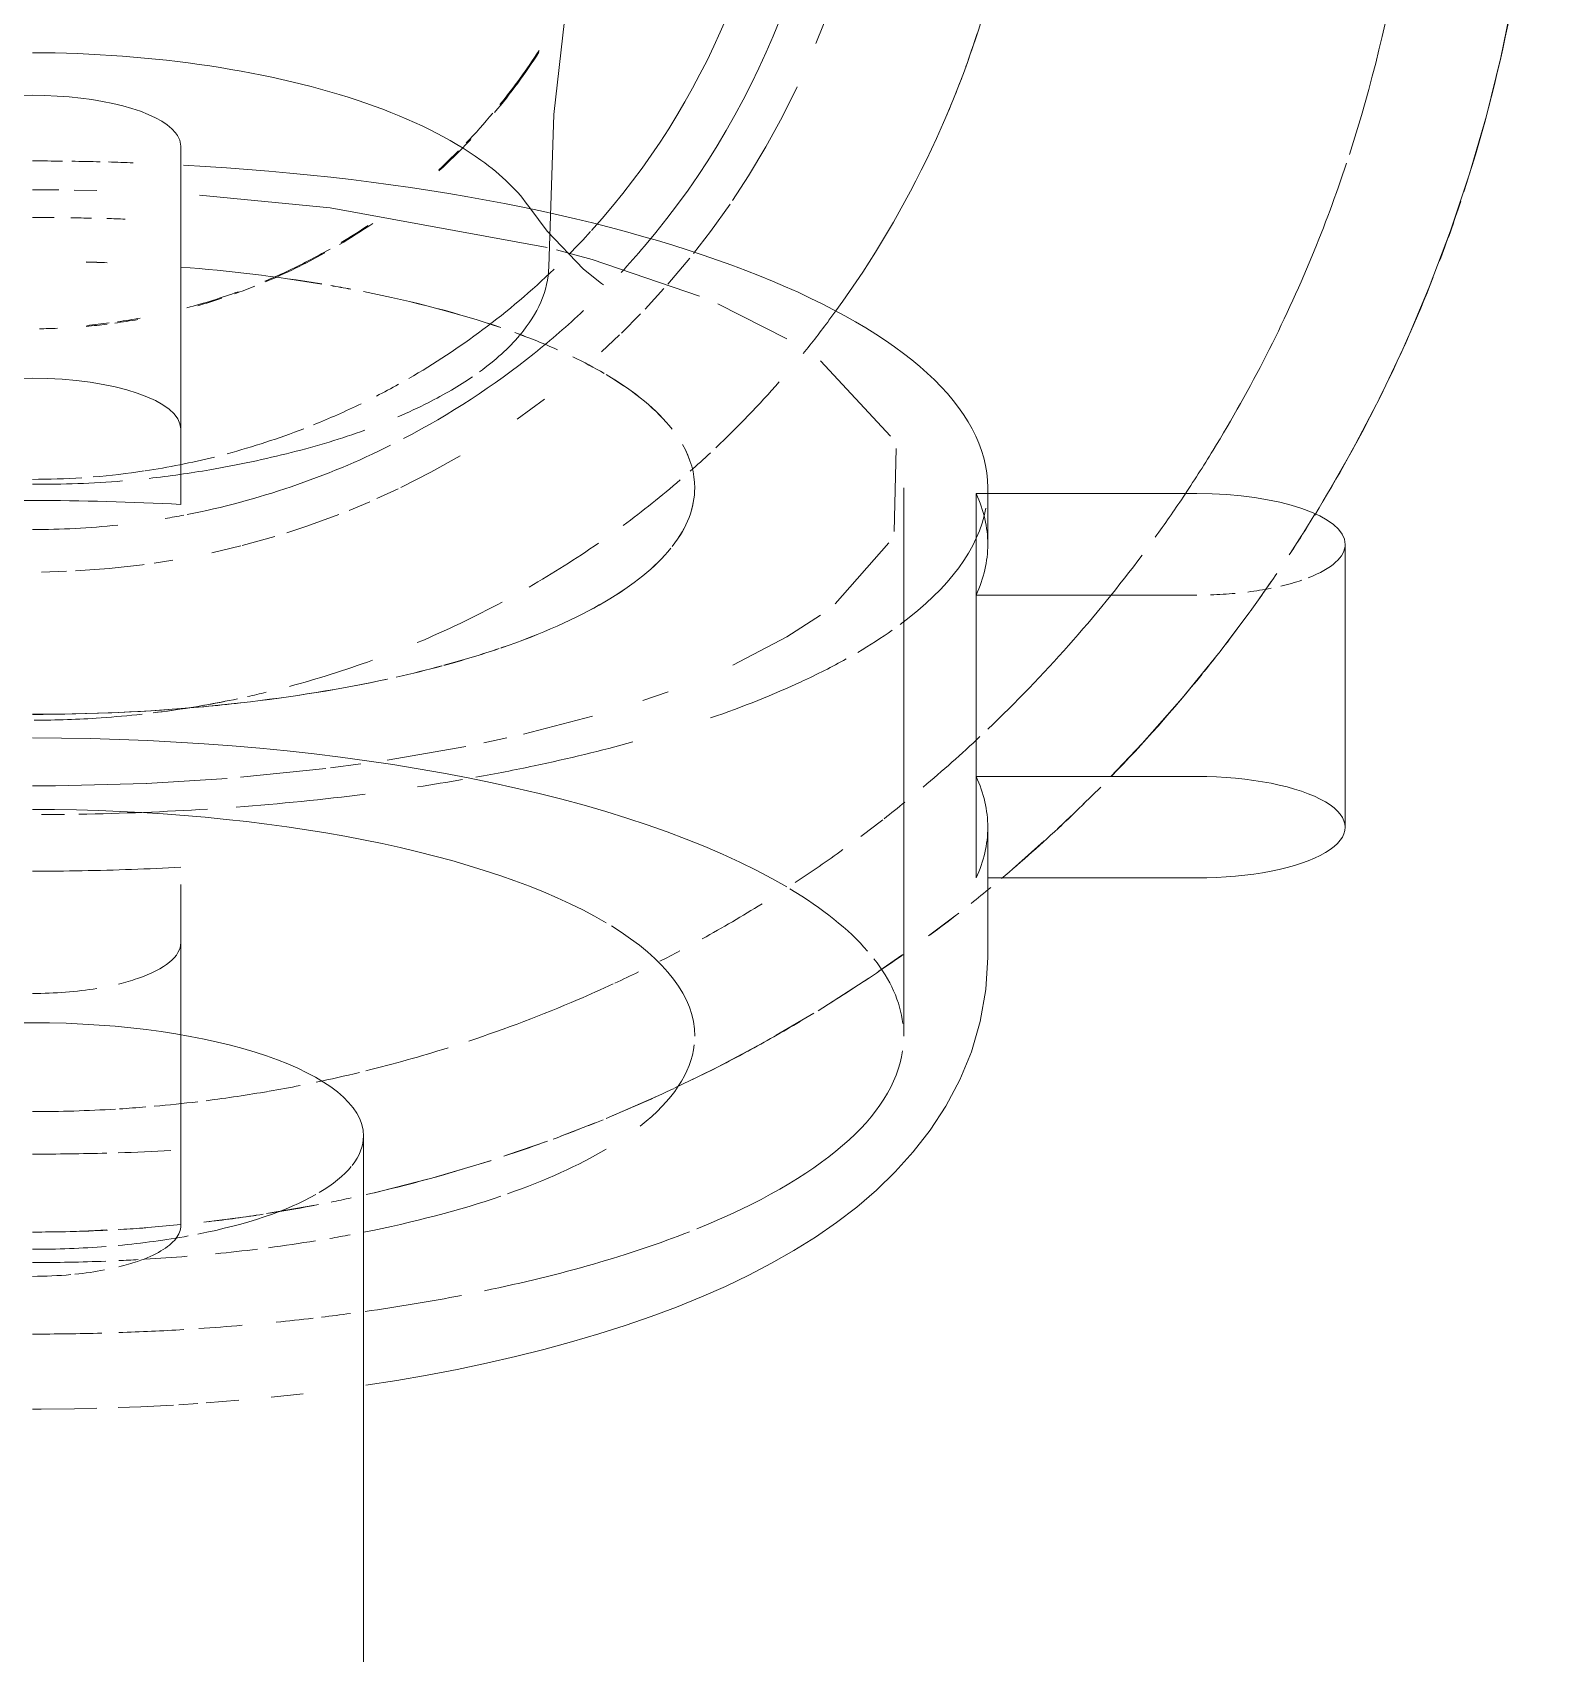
# Model space of a CAD drawing. Header units: metres. Extents: x -24.8 to 3.4, y -2.1 to 25.8.
# Drawn here: x -7.87258 to -7.84758, y 0.268 to 0.29492 of the extents above; entities that cross this region are included whole.
import ezdxf

# ---------------------------------------------------------------- set-up
doc = ezdxf.new("R2010")
doc.units = ezdxf.units.M
doc.layers.add('P-PIPE', color=7, linetype='Continuous', lineweight=5)
doc.layers.add('P-SANR-FIXT', color=7, linetype='Continuous', lineweight=5)

# ---------------------------------------------------------------- blocks, each defined once
blk = doc.blocks.new('Joelho 45_90 - Agua Fria_Soldavel - MEP - Tigre - Standard-V52-AA')
at = {"layer": 'P-PIPE', "color": 254, "true_color": 0xdfdfdf}
blk.add_line((33.44291357993046, 0.2911717459427833), (33.44255181139633, 0.2907422392055206), dxfattribs=at)
at = {"layer": 'P-PIPE', "color": 7, "true_color": 0xf3f3f3}
for p, q in [((33.44248324425769, 0.2906671456510027), (33.44217315655, 0.2903275429106498)), ((33.44209617592989, 0.2902497266636411), (33.44177822115843, 0.2899283204837717)), ((33.44174717753641, 0.2898993541456885), (33.44144756814988, 0.2896197931209504))]:
    blk.add_line(p, q, dxfattribs=at)
at = {"layer": 'P-PIPE', "color": 7, "true_color": 0xfafafa}
for p, q in [((33.44050217395847, 0.2888297532546922), (33.44004867956366, 0.288498550381054)), ((33.43806891135162, 0.2873421248521644), (33.43771785029961, 0.2871807823895586)), ((33.43760318595206, 0.2871280843528456), (33.43725586707073, 0.2869849938017429)), ((33.43602194050243, 0.28654945732154), (33.43548084230039, 0.2863992399943412)), ((33.43545559494349, 0.2863933072819701), (33.4349752119244, 0.2862804251973227)), ((33.43256191639626, 0.2859735682612938), (33.43214803644269, 0.2859608182479726)), ((33.43432623830001, 0.2861556916078781), (33.43401847304698, 0.2861089267291881))]:
    blk.add_line(p, q, dxfattribs=at)
at = {"layer": 'P-PIPE', "color": 253, "true_color": 0xa6a6a6, "flags": 128}
for points in [[(33.44571440640226, 0.2970220258611714), (33.44563404412612, 0.2966626551249633), (33.44548967731308, 0.2961199666941629), (33.44532372422907, 0.2955834854889506), (33.44513645036363, 0.2950540697648206), (33.44501126161597, 0.2947406377158679)], [(33.44469917231081, 0.294019809910475), (33.44444986767502, 0.2935166203754003), (33.44418064024187, 0.2930238028646745), (33.44389192071782, 0.292542145781191), (33.4436241203072, 0.2921333953123119)], [(33.44358417099253, 0.2920724196735363), (33.44325788339989, 0.2916153760032738), (33.44297645730596, 0.2912527625353373)]]:
    blk.add_lwpolyline(points, dxfattribs=at)
at = {"layer": 'P-PIPE', "color": 7, "true_color": 0xfafafa, "flags": 128}
for points in [[(33.43910379137075, 0.2878918446495049), (33.43861390919219, 0.2876173123913366), (33.43811344050492, 0.2873625897918425)], [(33.43708396183205, 0.2869141712330217), (33.43655659879272, 0.2867211926477292), (33.4362210265928, 0.286613404921887)], [(33.43385074264936, 0.2860834401233389), (33.43382760782988, 0.286079924791391), (33.43326948856668, 0.2860178329426926), (33.43270933272766, 0.2859781095785843)]]:
    blk.add_lwpolyline(points, dxfattribs=at)
at = {"layer": 'P-PIPE', "color": 253, "true_color": 0xa6a6a6}
for centre, radius, start, end in [((33.43199645895919, 0.3000000000000003), 0.01249999999999812, 317.9833273175557, 34.01130374748477), ((33.43199645895918, 0.3000000000000003), 0.01649999999998492, 323.3084492250118, 345.0000000000047), ((33.43199645895918, 0.3000000000000009), 0.01650000000000134, 339.9999999999986, 342.0206803272642), ((33.43199645895918, 0.3000000000000009), 0.01649999999999422, 336.6446628692743, 339.3566182997686)]:
    blk.add_arc(centre, radius, start, end, dxfattribs=at)
at = {"layer": 'P-PIPE', "color": 254, "true_color": 0xdfdfdf}
for centre, radius, start, end in [((33.43199645895919, 0.3000000000000003), 0.01250000000000213, 315.5471621422578, 317.8639168338021), ((33.43199645895918, 0.3000000000000009), 0.01650000000000149, 320.8724582963186, 323.3396793054142)]:
    blk.add_arc(centre, radius, start, end, dxfattribs=at)
at = {"layer": 'P-PIPE', "color": 7, "true_color": 0xf3f3f3}
for centre, radius, start, end in [((33.43199645895919, 0.3000000000000003), 0.01250000000000015, 306.7644566966172, 313.8847573628382), ((33.43199645895918, 0.3000000000000003), 0.01649999999999109, 313.4645109525626, 318.7406434178667), ((33.43199645895918, 0.3000000000000003), 0.01649999999999615, 311.4721768040975, 313.0378942784958)]:
    blk.add_arc(centre, radius, start, end, dxfattribs=at)
at = {"layer": 'P-PIPE', "color": 7, "true_color": 0xfafafa}
for centre, radius, start, end in [((33.43199645895919, 0.3000000000000003), 0.0125000000000029, 299.9999999999997, 306.7644566966111), ((33.43199645895919, 0.3000000000000003), 0.01249999999999784, 297.2063154730459, 299.1166088168757), ((33.43199645895919, 0.3000000000000003), 0.01250000000000532, 291.9370857942172, 295.9103321964359), ((33.43199645895919, 0.3000000000000003), 0.01249999999999818, 284.9999999999965, 291.1376458179662), ((33.43199645895919, 0.3000000000000003), 0.01250000000000562, 278.6204455221999, 283.9941713603681), ((33.43199645895919, 0.3000000000000003), 0.01249999999999847, 274.6377307134105, 278.5515507819108), ((33.43199645895919, 0.3000000000000003), 0.01250000000000215, 270.0046520866072, 273.774005832325), ((33.43199645895918, 0.3000000000000003), 0.01649999999998935, 306.4832923300174, 310.7005045667377), ((33.43199645895918, 0.3000000000000003), 0.01649999999999988, 299.99999999999, 304.7348458173313), ((33.43199645895918, 0.3000000000000003), 0.01649999999999482, 292.7926946493519, 298.230106711819), ((33.43199645895918, 0.3000000000000003), 0.01649999999999125, 285.0000000000031, 290.0201045043727), ((33.43199645895918, 0.3000000000000003), 0.0164999999999959, 276.9787827586331, 281.1470113795735), ((33.43199645895918, 0.3000000000000009), 0.0164999999999932, 280.0000000000197, 281.9084684522799), ((33.43199645895918, 0.3000000000000003), 0.01649999999999315, 282.507970939951, 283.6139359617048), ((33.43199645895918, 0.3000000000000003), 0.01649999999999126, 273.9717368150103, 276.3340554968627), ((33.43199645895918, 0.3000000000000009), 0.01650000000000153, 277.0989742272716, 279.9321338330764)]:
    blk.add_arc(centre, radius, start, end, dxfattribs=at)
at = {"layer": 'P-PIPE', "color": 7, "true_color": 0xfdfdfd}
blk.add_arc((33.43199645895918, 0.3000000000000003), 0.01649999999999472, 270.1081782005978, 273.9214877346078, dxfattribs=at)
blk = doc.blocks.new('Celite_One_Torneira de Parede para Tanque e Jardim_B5007CKCR3 - Torneira de parede - B5007CKCR3-765235-AA')
at = {"layer": 'P-SANR-FIXT'}
for p, q in [((33.43445964950087, 0.2883369886660166), (33.43445964950089, 0.2930354517699468)), ((33.43445964950087, 0.2870836446383531), (33.43445964950087, 0.2883369886660174)), ((33.4464676752376, 0.2782555791451754), (33.4464676752376, 0.2873590674740188)), ((33.44767166688312, 0.2825648796826148), (33.44767166688312, 0.2872633427865443)), ((33.44767166688312, 0.2872633427865443), (33.45133825134787, 0.2872633427865443)), ((33.44786416827665, 0.2864205256328367), (33.44786416827666, 0.2873602182536215)), ((33.45380144188955, 0.2817224189005134), (33.45380144188955, 0.2864208820044437)), ((33.45133825134787, 0.2825648796826148), (33.44767166688312, 0.2825648796826148)), ((33.44786416827666, 0.279567719175988), (33.44786416827666, 0.2817220625289065)), ((33.44786416825529, 0.2808799581184147), (33.45133825134787, 0.2808799581184146)), ((33.43749545558537, 0.2507594920349466), (33.43749545558537, 0.2765949636187716))]:
    blk.add_line(p, q, dxfattribs=at)
at = {"layer": 'P-SANR-FIXT', "color": 253, "true_color": 0xa6a6a6}
for p, q in [((33.43445964950087, 0.2930354517699469), (33.43445964950087, 0.2917821077422825)), ((33.43445964950087, 0.2917821077422825), (33.43445964950087, 0.2870836446383531)), ((33.44337914150618, 0.2904156619671453), (33.44452787281343, 0.2898339677790068)), ((33.44508630083136, 0.2894692810436539), (33.4462474860843, 0.2882193780009641)), ((33.44634154171184, 0.2880118210629776), (33.44631129185028, 0.2866329202100186)), ((33.45311150713816, 0.2866242503613073), (33.45329738934253, 0.2869196905104252)), ((33.45288617838749, 0.2862661140893318), (33.45307999008325, 0.2865741573282744)), ((33.4523202598867, 0.2854417337619071), (33.45256984661872, 0.2858053097743087)), ((33.45133825134787, 0.2855784212223441), (33.44767199432466, 0.2855784212223441)), ((33.45172182763994, 0.2846406435548642), (33.45221584060105, 0.2853019530806065)), ((33.44767199432466, 0.2825648796826145), (33.44767199432466, 0.2808799581184147)), ((33.4494489540221, 0.2821067298361057), (33.44974127286826, 0.2823897308557524)), ((33.44902285597188, 0.2816942138992524), (33.44925079535891, 0.2819148875909999)), ((33.4482772004724, 0.2810279822954865), (33.44880034201204, 0.2814954011332652)), ((33.44688060264078, 0.279917837442411), (33.44732321056618, 0.2802537541194611)), ((33.43542470598744, 0.2722067749262099), (33.43488477125064, 0.2721633795153488)), ((33.43649108452652, 0.2723159437931194), (33.43596035810139, 0.2722576368182296)), ((33.43474545558536, 0.2721541760838013), (33.43443044426174, 0.2721333658960349))]:
    blk.add_line(p, q, dxfattribs=at)
at = {"layer": 'P-SANR-FIXT', "color": 254, "true_color": 0xdfdfdf}
for p, q in [((33.4319965594755, 0.2923088593678697), (33.43243527590676, 0.2923067491635843)), ((33.43269059658724, 0.2923033994770401), (33.43306532645105, 0.2922956407556198)), ((33.44621843728171, 0.2864441963249272), (33.44533130498615, 0.2854355963003502)), ((33.44767199432466, 0.2855784212223441), (33.44767199432466, 0.2825648796826145)), ((33.44508454480594, 0.2852467287252187), (33.44452959695926, 0.2848844042717759)), ((33.4445286990677, 0.2848838725480561), (33.44362896091779, 0.2844141985002908)), ((33.44605391845641, 0.2793305262554195), (33.44643799788599, 0.2795985116085037)), ((33.44504666333807, 0.278676487961186), (33.44588893761547, 0.2792154134805403)), ((33.44435090255394, 0.2782695737927728), (33.44497382587812, 0.2786338891325034)), ((33.44330086301272, 0.2777017837261731), (33.44418351151756, 0.278171675512321)), ((33.4426665956867, 0.2773960203834753), (33.44330086301272, 0.2777017837261731))]:
    blk.add_line(p, q, dxfattribs=at)
at = {"layer": 'P-SANR-FIXT', "color": 7, "true_color": 0xfafafa}
for p, q in [((33.44255700553659, 0.2839737823922454), (33.44213505936413, 0.2838260568054664)), ((33.44129890141118, 0.2835668838307396), (33.4401550589312, 0.2832711557028519)), ((33.43919532318196, 0.2830657152608028), (33.43788772391745, 0.2828383358926502)), ((33.43987530859181, 0.2832075839293292), (33.43949302380867, 0.2831256939129165)), ((33.43687241340733, 0.282698735821394), (33.43545522120815, 0.2825525560342635)), ((33.43744918985147, 0.2827742876645462), (33.4369452123464, 0.2827077422650464)), ((33.4338879256831, 0.2824516117365691), (33.43237857268971, 0.2824108820480365)), ((33.43523133642517, 0.2825343468845729), (33.43389298835827, 0.282451840026811)), ((33.43237822753154, 0.2824108788950334), (33.43199749388459, 0.2824090989040837)), ((33.43588454288189, 0.2753071084754408), (33.43668675812468, 0.2754441566352952)), ((33.4322144917874, 0.2750059479222953), (33.43272644701673, 0.2750106599239702)), ((33.43385074264936, 0.275071071799103), (33.43446173370399, 0.2751257194716462))]:
    blk.add_line(p, q, dxfattribs=at)
at = {"layer": 'P-SANR-FIXT', "color": 7, "true_color": 0xf3f3f3}
for p, q in [((33.43446173370397, 0.2763605925214963), (33.43446173370397, 0.2807726092869995)), ((33.43446173370397, 0.2807726092869993), (33.43446173370397, 0.2798055993994932)), ((33.44152374177467, 0.2768874881536321), (33.44240012987288, 0.2772675643293656)), ((33.44077271233839, 0.2765949636187717), (33.44134401244159, 0.276816026662536)), ((33.43987123654699, 0.2762769051559349), (33.44055020023798, 0.2765088631578762)), ((33.43446173370398, 0.2758283017512012), (33.43446173370397, 0.2763605925214963)), ((33.43864555584943, 0.2759004250961986), (33.4396039632357, 0.2761855951432177)), ((33.43446173370398, 0.2751071362955637), (33.43446173370397, 0.2758281351525263)), ((33.43767651132653, 0.2756538092280539), (33.43856072159353, 0.2758788353000898)), ((33.43484447182917, 0.2751649457265295), (33.43571272646599, 0.2752777558498916))]:
    blk.add_line(p, q, dxfattribs=at)
at = {"layer": 'P-SANR-FIXT', "color": 7, "true_color": 0xfdfdfd}
blk.add_line((33.43272644701673, 0.2750106599239702), (33.43323246192021, 0.2750355778279256), dxfattribs=at)
at = {"layer": 'P-SANR-FIXT', "flags": 128}
for points in [[(33.45341867779342, 0.2871124657044709), (33.45391690621906, 0.2879794346252921), (33.45438006660519, 0.2888656338864603), (33.454807417994, 0.2897696457582095), (33.45519827671443, 0.2906900240143824), (33.45555201747592, 0.2916252962461103), (33.45586807436869, 0.2925739662173372), (33.45614594176915, 0.293534516258482), (33.45638517514873, 0.2945054096943811), (33.45658539178505, 0.2954850933026538), (33.45674627137421, 0.2964719997985123), (33.45686755654319, 0.2974645503420952), (33.45694905326158, 0.2984611570642595), (33.45699063115203, 0.2994602256068563), (33.4569964589592, 0.300000000000008)], [(33.44094531564856, 0.2959790354489593), (33.44092240962673, 0.2959082685925194), (33.44065818369633, 0.2935601402183943), (33.44058369998803, 0.2913735076655586), (33.4405744293953, 0.2910278161417985)], [(33.44148444433853, 0.290730104617121), (33.44144752105384, 0.2907538077578417), (33.44114790222211, 0.2909879705115698), (33.44054485583801, 0.2916215997422986), (33.44025819649015, 0.2920073874880404)], [(33.44786416827666, 0.279567719175988), (33.44783256714855, 0.279026276745845), (33.44774004726099, 0.278498476907299), (33.44759281411089, 0.2779956657200152), (33.44739939535889, 0.2775254517912291), (33.44716882764068, 0.2770914509779455), (33.44690926757627, 0.2766939552796021), (33.44662727103658, 0.2763310040581312), (33.44632764654792, 0.2759994208962755), (33.446013654037, 0.2756955991444264), (33.44568734103939, 0.2754159999190338), (33.44534988570631, 0.2751574166077123), (33.44500188639474, 0.2749170817315675), (33.44464358198509, 0.2746926810462429), (33.44427500854992, 0.2744823201424672), (33.44389610536228, 0.2742844713578209), (33.44350678366298, 0.2740979164177341), (33.44310696939601, 0.2739216924433545), (33.44269662837867, 0.2737550444887964), (33.44227577994197, 0.2735973853923095), (33.44184450318721, 0.2734482625776984), (33.44140293863602, 0.2733073309709698), (33.44095128709643, 0.2731743310751334), (33.44048980692262, 0.2730490712898189), (33.44001881041493, 0.2729314136729144), (33.439538659825, 0.2728212624699685), (33.43904976324735, 0.2727185548594215), (33.43855257056125, 0.2726232534692896), (33.43804756951196, 0.2725353403110074), (33.43753528197401, 0.2724548118496076)]]:
    blk.add_lwpolyline(points, dxfattribs=at)
at = {"layer": 'P-SANR-FIXT', "color": 253, "true_color": 0xa6a6a6, "flags": 128}
for points in [[(33.4347719044824, 0.2922168233658624), (33.43694366450715, 0.292008586623619), (33.4405438358157, 0.2913516657119714)], [(33.44070166026039, 0.2913117920721265), (33.44129535855125, 0.2911512042748844), (33.44307878203884, 0.2905424414668294)], [(33.44990827507634, 0.2825648796826132), (33.45043130184774, 0.2831134204862307), (33.45109183901115, 0.2838641250416499), (33.45169621437454, 0.2846090728663622)], [(33.43306887056363, 0.2720738918298233), (33.43269555451951, 0.2720648370548059), (33.43214430405366, 0.2720590287557681), (33.43199650651732, 0.2720587539502008)], [(33.4343412124363, 0.2721274710887607), (33.4337947009389, 0.2720990681127), (33.43341896033343, 0.2720847706243307)]]:
    blk.add_lwpolyline(points, dxfattribs=at)
at = {"layer": 'P-SANR-FIXT', "color": 7, "true_color": 0xfdfdfd, "flags": 128}
blk.add_lwpolyline([(33.43341896033343, 0.2750447616474457), (33.43372517017556, 0.2750598404670292), (33.43385074264936, 0.275071071799103)], dxfattribs=at)
at = {"layer": 'P-SANR-FIXT'}
for centre, radius, start, end in [((33.43199645895919, 0.3000000000000087), 0.01333402012397045, 319.6742701306112, 0), ((33.43199645895919, 0.3000000000000088), 0.02500000000000408, 341.9999999999981, 343.0136999627539)]:
    blk.add_arc(centre, radius, start, end, dxfattribs=at)
at = {"layer": 'P-SANR-FIXT', "color": 254, "true_color": 0xdfdfdf}
for centre, radius, start, end in [((33.43199645895919, 0.3000000000000088), 0.02299999999999613, 342.0000000000024, 0), ((33.43199645895911, 0.3000000000000005), 0.009999999999995094, 320.1412816177433, 327.2711930967865), ((33.43199645895911, 0.3000000000000005), 0.009999999999996876, 312.4750548285303, 316.7207588032069), ((33.43199645895919, 0.3000000000000088), 0.02299999999999841, 328.5000000000052, 337.4999999999994), ((33.43199645895919, 0.3000000000000087), 0.01333402012396305, 308.6901491915619, 313.3364227369577), ((33.43199645895919, 0.3000000000000088), 0.02300000000000152, 324.176380581752, 326.1965049286504), ((33.43199645895919, 0.3000000000000088), 0.02500000000000386, 326.6198174771429, 327.8645734870993), ((33.43199645895919, 0.3000000000000088), 0.02299999999999515, 313.6273841640974, 323.2606436004233), ((33.43199645895919, 0.3000000000000088), 0.02499999999999939, 315.803841845312, 320.9989954715266), ((33.43199645895919, 0.3000000000000088), 0.02299999999999898, 310.0356578001351, 313.1793603939833), ((33.43199645895919, 0.3000000000000088), 0.02499999999999607, 313.3528891265226, 314.3305752112291), ((33.43199645895919, 0.3000000000000088), 0.02500000000000537, 310.0737054511349, 313.1464830470003), ((33.43199645895919, 0.3000000000000088), 0.02499999999999301, 308.5826214961351, 309.5467497503275), ((33.43199645895919, 0.3000000000000088), 0.02499999999999412, 303.1578895294314, 305.3436566560725)]:
    blk.add_arc(centre, radius, start, end, dxfattribs=at)
at = {"layer": 'P-SANR-FIXT', "color": 253, "true_color": 0xa6a6a6}
for centre, radius, start, end in [((33.43199645895919, 0.3000000000000088), 0.02499999999999803, 343.0136999627577, 357.8076363219602), ((33.43199645895919, 0.3000000000000088), 0.02299999999999914, 337.4999999999987, 341.6305705744174), ((33.43199645895919, 0.3000000000000088), 0.02500000000000297, 339.1835119932864, 341.6126116422427), ((33.43199645895919, 0.3000000000000087), 0.01333402012396575, 317.1541991088781, 319.6742701306212), ((33.43199645895919, 0.3000000000000088), 0.02500000000000373, 328.4197305698827, 338.5464014048908), ((33.43199645895919, 0.3000000000000088), 0.02300000000000292, 326.1965049286488, 328.5000000000002), ((33.43199645895919, 0.3000000000000088), 0.02500000000000344, 323.9999999999989, 325.7638275087944), ((33.43199645895919, 0.3000000000000088), 0.0250000000000011, 321.1242129501334, 323.1990275535335), ((33.43199645895919, 0.3000000000000088), 0.02500000000000356, 306.616769131717, 307.9817967362771)]:
    blk.add_arc(centre, radius, start, end, dxfattribs=at)
at = {"layer": 'P-SANR-FIXT', "color": 7, "true_color": 0xf3f3f3}
for centre, radius, start, end in [((33.43199645895911, 0.3000000000000005), 0.009999999999999235, 320.1412816177582, 327.2711930967872), ((33.43199645895911, 0.3000000000000005), 0.0100000000000067, 312.4750548285331, 316.7207588032071), ((33.43199645895911, 0.3000000000000005), 0.009999999999996723, 300.6652787589466, 304.4263288893417), ((33.43199645895911, 0.3000000000000005), 0.009999999999995688, 292.7595516664133, 299.0624685655844), ((33.43199645895911, 0.3000000000000005), 0.009999999999998002, 289.6312223448862, 291.6804626757673), ((33.43199645895919, 0.3000000000000087), 0.01333402012396784, 297.5438983130266, 308.6901491915518), ((33.43199645895919, 0.3000000000000087), 0.01333402012396554, 281.1128541833732, 296.4884161601711), ((33.43199645895919, 0.3000000000000087), 0.01333402012396417, 270.004424299559, 276.0974943710965), ((33.43199645895919, 0.3000000000000087), 0.01333402012396604, 279.5279974713029, 280.8612487326948), ((33.43199645895919, 0.3000000000000088), 0.02299999999999764, 307.9560317094754, 309.0554954247368), ((33.43199645895919, 0.3000000000000088), 0.02299999999999918, 306.7393563995815, 307.8897091300194), ((33.43199645895919, 0.3000000000000088), 0.022999999999995, 303.4220760374418, 305.823619418249), ((33.43199645895919, 0.3000000000000088), 0.02300000000000424, 298.9308535530013, 301.7945799565485), ((33.43199645895919, 0.3000000000000088), 0.02499999999999606, 302.0295434260301, 303.1578895294293), ((33.43199645895919, 0.3000000000000088), 0.02499999999999936, 298.3613926351718, 300.6650016741695), ((33.43199645895919, 0.3000000000000088), 0.02500000000000221, 296.0111923140896, 298.3001915104588), ((33.43199645895919, 0.3000000000000088), 0.02499999999999826, 288.2531282200051, 289.8825119600946), ((33.43199645895919, 0.3000000000000088), 0.02499999999999607, 282.8171670207917, 287.7439970297085)]:
    blk.add_arc(centre, radius, start, end, dxfattribs=at)
at = {"layer": 'P-SANR-FIXT', "color": 7, "true_color": 0xfafafa}
for centre, radius, start, end in [((33.43199645895911, 0.3000000000000005), 0.00999999999999805, 300.6652787589794, 304.4263288893731), ((33.43199645895911, 0.3000000000000005), 0.01000000000000186, 292.7595516664389, 299.0624685656059), ((33.43199645895911, 0.3000000000000005), 0.00999999999999221, 285.9326880777766, 288.3454088992228), ((33.43199645895911, 0.3000000000000005), 0.01000000000000149, 289.6312223449189, 291.6804626757989), ((33.43199645895911, 0.3000000000000005), 0.009999999999994588, 270.6611150736871, 272.3861363700449), ((33.43199645895911, 0.3000000000000005), 0.009999999999998704, 275.1321757579379, 277.1377780782623), ((33.43199645895911, 0.3000000000000005), 0.01, 277.8579907998811, 280.0943425632886), ((33.43199645895919, 0.3000000000000088), 0.0229999999999978, 294.8769366499434, 295.9505377869692), ((33.43199645895919, 0.3000000000000088), 0.0229999999999988, 293.2044601125099, 294.7935585375561), ((33.43199645895919, 0.3000000000000088), 0.02299999999999812, 288.3694294255647, 293.2042464059593), ((33.43199645895919, 0.3000000000000088), 0.02300000000000173, 283.9317032834529, 287.4681390006903), ((33.43199645895919, 0.3000000000000088), 0.02299999999999545, 281.8211670928503, 283.6582271483134), ((33.43199645895919, 0.3000000000000088), 0.02299999999999676, 277.2128060201793, 279.8116743729166), ((33.43199645895919, 0.3000000000000088), 0.02300000000000277, 279.8468639029899, 281.1435069208633), ((33.43199645895919, 0.3000000000000088), 0.02499999999999873, 292.6538215580179, 295.2370736932916), ((33.43199645895919, 0.3000000000000088), 0.02300000000000319, 270.0025411194366, 273.4351234232066), ((33.43199645895919, 0.3000000000000088), 0.02299999999999508, 273.6025913309296, 274.6961124033438), ((33.43199645895919, 0.3000000000000088), 0.02299999999999494, 275.0487178958585, 276.8578846332057), ((33.43199645895919, 0.3000000000000088), 0.02500000000000007, 291.1983247160143, 292.2779149784795), ((33.43199645895919, 0.3000000000000088), 0.02500000000000466, 290.2455016500686, 291.1388948035712), ((33.43199645895919, 0.3000000000000088), 0.02499999999999948, 279.059114790743, 280.9522891844506), ((33.43199645895919, 0.3000000000000088), 0.02499999999999734, 281.4442218532687, 282.2266662936171), ((33.43199645895919, 0.3000000000000088), 0.02499999999999182, 276.7213082147655, 278.8173993553606), ((33.43199645895919, 0.3000000000000088), 0.02500000000000115, 270.0023378298861, 272.8637152304444)]:
    blk.add_arc(centre, radius, start, end, dxfattribs=at)
at = {"layer": 'P-SANR-FIXT', "color": 7, "true_color": 0xfdfdfd}
for centre, radius, start, end in [((33.43199645895911, 0.3000000000000005), 0.009999999999998144, 285.9326880778071, 288.3454088992517), ((33.43199645895911, 0.3000000000000005), 0.009999999999992607, 270.6611150737687, 272.3861363700861), ((33.43199645895911, 0.3000000000000005), 0.009999999999999688, 275.1321757579781, 277.1377780783021), ((33.43199645895911, 0.3000000000000005), 0.009999999999997447, 277.8579907999235, 280.0943425633313), ((33.43199645895919, 0.3000000000000088), 0.02299999999999983, 296.9497013160324, 297.8786025066634), ((33.43199645895919, 0.3000000000000088), 0.02499999999999913, 273.3628435438272, 274.3204234110684)]:
    blk.add_arc(centre, radius, start, end, dxfattribs=at)
at = {"layer": 'P-SANR-FIXT'}
for centre, major_axis, ratio, start_param, end_param in [((33.43199645895919, 0.2930354517699469), (0.002463190541665195, 0), 0.3420201433262353, 0.2617993877983275, 2.879793265790719), ((33.43199645895919, 0.2930354517699469), (0.002463190541669903, 0), 0.3420201433255447, 0, 0.1573686241615554), ((33.43199545558535, 0.287360218253623), (0.01586871269129375, 0), 0.3420201433256552, 3.068372678719996e-14, 1.4119484374627), ((33.43199645895919, 0.2883369886660174), (0.002463190541675431, 0), 0.3420201433247893, 0, 3.141592653589793), ((33.45133825134787, 0.2864208820044442), (0.002463190541668325, 0), 0.3420201433257984, 6.58916740229442e-14, 1.570796326794897), ((33.43199746233303, 0.2817220625289076), (0.01586871269128948, 0), 0.3420201433257528, 1.570853455209078, 1.72671360419646), ((33.43199545558535, 0.2817220625289076), (0.01586871269128948, 0), 0.3420201433257503, 1.414879049392448, 1.570726995822066), ((33.43199545558535, 0.2817220625289076), (-0.01586871269129552, 4.27322685275312e-16), 0.3420201433256157, 3.141659120542207, 3.297512392493951), ((33.45133825134787, 0.2817224189005147), (0.002463190541668325, 0), 0.3420201433257759, 4.712388980384683, 7.853981633974483), ((33.43199545558536, 0.2765949636187721), (-0.005500000000004945, 6.262028955129311e-17), 0.3420201433253907, 3.141592653589851, 6.283185307179592)]:
    blk.add_ellipse(centre, major_axis=major_axis, ratio=ratio, start_param=start_param, end_param=end_param, dxfattribs=at)
at = {"layer": 'P-SANR-FIXT', "color": 253, "true_color": 0xa6a6a6}
for centre, major_axis, ratio, start_param, end_param in [((33.43199645895919, 0.2930354517699469), (0.002463190541673898, 0), 0.3420201433250052, 0.1573686241617995, 0.2617993877992266), ((33.43199545558535, 0.287360218253623), (0.01586871269128961, 0), 0.3420201433257491, 1.539171791341958, 1.570726995822066), ((33.43199545558535, 0.287360218253623), (0.01586871269128805, 0), 0.3420201433257823, 1.499848107746783, 1.529506633912759), ((33.43199545558535, 0.287360218253623), (0.01586871269128877, 0), 0.3420201433257653, 1.465000543093119, 1.491089537192463), ((33.43199545558535, 0.2864205256328372), (0.01586871269129766, 0), 0.3420201433255699, 1.547794099027933, 1.570726995822066), ((33.43199545558535, 0.2864205256328372), (0.01586871269128928, 0), 0.3420201433257494, 1.508719024648439, 1.530517617247058), ((33.43199545558535, 0.2864205256328372), (0.01586871269128965, 0), 0.342020143325742, 1.473519328103741, 1.492803022607678), ((33.43199545558535, 0.2864205256328372), (0.01586871269129221, 0), 0.3420201433256921, 6.646695235003908e-05, 0.1559197389040612), ((33.43199545558535, 0.287360218253623), (0.01586871269129557, 0), 0.3420201433256201, 5.851673742227025, 6.22060044580441), ((33.43199545558535, 0.2864205256328372), (-0.01586871269129375, 2.626025398364527e-15), 0.3420201433256587, 2.985805848590905, 3.141592653590293), ((33.45133825134787, 0.2864208820044442), (0.002463190541668325, 0), 0.3420201433257534, 5.559583621169734, 6.283185307179652), ((33.45133825134787, 0.2864208820044442), (0.002463190541672516, 0), 0.3420201433251686, 5.061737070098555, 5.235987755980998), ((33.45133825134787, 0.2864208820044442), (0.002463190541669219, 0), 0.3420201433256208, 5.312910053526526, 5.497787143782132), ((33.45133825134787, 0.2864208820044442), (0.002463190541665195, 0), 0.342020143326186, 4.805139819209488, 4.974188368182951), ((33.43199545558536, 0.278255579145177), (0.01447221965223564, 0), 0.3420201433257155, 0.5235756652742751, 1.570722772537522), ((33.43199746233304, 0.278255579145177), (0.01099999999999732, 0), 0.3420201433257842, 0.5235987755984605, 1.570796326795542), ((33.43199746233304, 0.278255579145177), (-0.01099999999999568, 2.689855765985529e-15), 0.3420201433258325, 3.66519142918877, 4.712388980385414), ((33.43199545558535, 0.2817220625289076), (0.015868712691296, 0), 0.3420201433256088, 6.127398502180191, 6.283185307179607), ((33.43199545558536, 0.278255579145177), (0.01447221965223001, 0), 0.3420201433258482, 0.2890338581539422, 0.5170881774932482), ((33.43199746233304, 0.278255579145177), (-0.01099999999999568, 2.750918032339889e-15), 0.3420201433258325, 3.14159265359052, 3.64887204515917), ((33.43199746233304, 0.278255579145177), (0.01099999999999645, 0), 0.3420201433258057, 2.950977240510345e-14, 0.5072793915688357), ((33.43199545558536, 0.278255579145177), (0.01447221965222857, 0), 0.3420201433258823, 0.04206172104374827, 0.2617878326371322), ((33.43199746233304, 0.278255579145177), (0.01099999999999678, 0), 0.3420201433257988, 5.874412725935059, 6.244865159850314), ((33.43199746233304, 0.278255579145177), (0.01100000000000274, 0), 0.3420201433256033, 5.87441272593485, 6.244865159850307), ((33.43199545558536, 0.278255579145177), (0.01447221965222432, 0), 0.3420201433259827, 5.579610992811185, 6.233775698941084), ((33.43199545558536, 0.2765949636187721), (0.00549999999999784, 0), 0.3420201433258325, 6.021385919380508, 6.283185307179616), ((33.43199746233304, 0.278255579145177), (0.01099999999999705, 0), 0.3420201433257896, 5.512363962304834, 5.75958653158145), ((33.43199746233304, 0.278255579145177), (0.01100000000000347, 0), 0.3420201433255885, 5.51236396230454, 5.759586531581195), ((33.43199545558536, 0.2765949636187721), (0.00549999999999879, 0), 0.3420201433257676, 5.759586531581421, 6.011159581704469), ((33.43199545558536, 0.2765949636187721), (0.005500000000004177, 0), 0.3420201433254431, 5.235987755981373, 5.739931839960999), ((33.43199746233304, 0.278255579145177), (0.01099999999999021, 0), 0.3420201433260008, 5.235987755982639, 5.497787143782416), ((33.43199746233304, 0.278255579145177), (0.01100000000000134, 0), 0.3420201433256572, 5.235987755982204, 5.497787143781914), ((33.43199545558536, 0.2765949636187721), (0.005500000000003196, 0), 0.3420201433254886, 4.974188368181947, 5.202484143123908), ((33.43199545558536, 0.278255579145177), (0.01447221965222918, 0), 0.342020143325864, 5.257849369780708, 5.566669800232986), ((33.43199545558536, 0.2765949636187721), (0.005499999999999212, 0), 0.3420201433257465, 4.712388980384683, 4.9371799351149), ((33.43199545558536, 0.278255579145177), (0.01447221965222608, 0), 0.3420201433259393, 5.10417645547542, 5.227587225252996)]:
    blk.add_ellipse(centre, major_axis=major_axis, ratio=ratio, start_param=start_param, end_param=end_param, dxfattribs=at)
at = {"layer": 'P-SANR-FIXT', "color": 254, "true_color": 0xdfdfdf}
for centre, major_axis, ratio, start_param, end_param in [((33.43199746233303, 0.2873589790041715), (0.01100000000000021, 0), 0.3420201433256952, 1.457636112294834, 1.489408381892519), ((33.43199746233303, 0.287360218253623), (0.01100000000000021, 0), 0.3420201433256941, 1.457636112294834, 1.489393794988082), ((33.43199746233303, 0.287360218253623), (0.01100000000000269, 0), 0.3420201433256198, 1.118861691883417, 1.344383631627466), ((33.43199746233303, 0.2873589790041715), (0.01099999999999858, 0), 0.3420201433257455, 1.118877766574379, 1.344383631627382), ((33.43199746233303, 0.2873589790041715), (0.01100000000000364, 0), 0.3420201433255892, 1.069414217071567, 1.103645381558267), ((33.43199746233303, 0.287360218253623), (0.01099999999999997, 0), 0.3420201433257008, 1.069444828583523, 1.103569309151671), ((33.43199746233303, 0.287360218253623), (0.01100000000000134, 0), 0.3420201433256572, 0.7853981633972303, 1.047197551196824), ((33.43199746233303, 0.2873589790041715), (0.01100000000000134, 0), 0.3420201433256607, 0.7853981633972252, 1.04719755119626), ((33.43199746233303, 0.2873589790041715), (0.01100000000000891, 0), 0.3420201433254276, 0.6555279653471471, 0.7549194816457507), ((33.43199746233303, 0.287360218253623), (0.01100000000000327, 0), 0.3420201433255987, 0.6555279653472991, 0.7548622826914576), ((33.43199746233303, 0.2873589790041715), (0.01100000000000615, 0), 0.3420201433255102, 0.529621581349272, 0.6164730870647621), ((33.43199746233303, 0.287360218253623), (0.01099999999999799, 0), 0.3420201433257628, 0.5296408827734794, 0.616432901589571), ((33.43199746233303, 0.287360218253623), (0.01100000000000438, 0), 0.3420201433255676, 0.2617993877991265, 0.5235987755981143), ((33.43199746233303, 0.2873589790041715), (0.01099999999999752, 0), 0.3420201433257749, 0.261799387799128, 0.523598775598162), ((33.43199746233303, 0.2873589790041715), (0.01100000000000279, 0), 0.3420201433256116, 1.475488620255056e-14, 0.1919610019502187), ((33.43199746233303, 0.287360218253623), (0.01100000000000279, 0), 0.3420201433256167, 2.950977240510069e-14, 0.1919048001880569), ((33.43199746233303, 0.287360218253623), (0.01100000000000806, 0), 0.3420201433254493, 6.02138591938041, 6.283185307179586), ((33.43199746233303, 0.2873589790041715), (0.01099999999999936, 0), 0.3420201433257163, 6.021385919380424, 6.283185307179601), ((33.43199746233303, 0.287360218253623), (0.01100000000000636, 0), 0.3420201433254973, 5.497787143782148, 6.013304789747378), ((33.43199746233303, 0.2873589790041715), (0.01100000000000636, 0), 0.3420201433254973, 5.497787143782137, 6.013280141179439), ((33.43199545558535, 0.287360218253623), (0.01586871269129138, 0), 0.342020143325707, 5.755292792878051, 5.832356562095964), ((33.43199746233303, 0.287360218253623), (0.0109999999999976, 0), 0.3420201433257693, 5.382688108922076, 5.494554594458332), ((33.43199746233303, 0.2873589790041715), (0.01100000000000864, 0), 0.3420201433254255, 5.382720482035128, 5.494518174534062), ((33.43199746233303, 0.2873589790041715), (0.0110000000000061, 0), 0.3420201433255046, 5.293843701285655, 5.379155089179774), ((33.43199746233303, 0.287360218253623), (0.01100000000000859, 0), 0.3420201433254229, 5.293872941556054, 5.378865044560829), ((33.43199545558535, 0.287360218253623), (0.01586871269129026, 0), 0.3420201433257334, 5.648354938687103, 5.731904637869487), ((33.43199746233303, 0.287360218253623), (0.01099999999999477, 0), 0.3420201433258531, 5.032421138994318, 5.277813079046916), ((33.43199746233303, 0.2873589790041715), (0.01100000000000356, 0), 0.3420201433255826, 5.032468589578286, 5.278355714543544), ((33.43199545558535, 0.287360218253623), (0.01586871269129145, 0), 0.3420201433257055, 5.501637945566733, 5.647583680656877), ((33.43199746233303, 0.287360218253623), (0.01100000000000279, 0), 0.3420201433256066, 4.712388980384683, 5.031958910874168), ((33.43199746233303, 0.2873589790041715), (0.01099999999999936, 0), 0.3420201433257079, 4.974188368183983, 5.032005636183719), ((33.43199746233303, 0.2873589790041715), (0.01100000000000279, 0), 0.3420201433256015, 4.712388980384683, 4.974188368183905), ((33.43199746233304, 0.278255579145177), (0.01099999999999562, 0), 0.3420201433258328, 5.178008111660997, 5.212772202030546), ((33.43199746233304, 0.278255579145177), (0.01100000000000222, 0), 0.3420201433256259, 5.178008111660755, 5.212772202030291), ((33.43199746233304, 0.278255579145177), (0.01099999999999725, 0), 0.3420201433257759, 4.992244166574707, 5.059168608422166), ((33.43199746233304, 0.278255579145177), (0.01099999999999599, 0), 0.3420201433258209, 4.992244166574743, 5.059168608422207), ((33.43199746233304, 0.278255579145177), (0.01100000000000057, 0), 0.3420201433256785, 5.076823475422377, 5.154073808333892), ((33.43199746233304, 0.278255579145177), (0.01100000000000088, 0), 0.3420201433256715, 5.076823475422375, 5.154073808333884), ((33.43199746233304, 0.278255579145177), (0.01099999999999568, 0), 0.3420201433258275, 4.712388980384038, 4.823476718536678), ((33.43199746233304, 0.278255579145177), (0.01100000000001031, 0), 0.3420201433253724, 4.712388980384038, 4.823476718536531), ((33.43199746233304, 0.278255579145177), (0.01099999999999941, 0), 0.3420201433257108, 4.843104141947411, 4.872759104215714), ((33.43199746233304, 0.278255579145177), (0.01100000000000198, 0), 0.3420201433256306, 4.84310414194738, 4.872759104215676), ((33.43199746233304, 0.278255579145177), (0.01099999999999598, 0), 0.3420201433258175, 4.882809083616682, 4.947888584334927), ((33.43199746233304, 0.278255579145177), (0.01099999999999583, 0), 0.3420201433258186, 4.882809083616685, 4.947888584334928), ((33.43199545558536, 0.278255579145177), (0.0144722196522303, 0), 0.3420201433258392, 4.995859120019588, 5.04036021574749), ((33.43199545558536, 0.278255579145177), (0.01447221965222489, 0), 0.3420201433259708, 5.050501345577024, 5.086200097388625), ((33.43199545558536, 0.278255579145177), (0.01447221965222802, 0), 0.3420201433258928, 4.71245831135688, 4.792368386408258), ((33.43199545558536, 0.278255579145177), (0.01447221965223346, 0), 0.3420201433257644, 4.811882823929124, 4.887225062360262), ((33.43199545558536, 0.278255579145177), (0.01447221965222476, 0), 0.3420201433259698, 4.904597070938708, 4.955760669030592)]:
    blk.add_ellipse(centre, major_axis=major_axis, ratio=ratio, start_param=start_param, end_param=end_param, dxfattribs=at)
at = {"layer": 'P-SANR-FIXT', "color": 7, "true_color": 0xfafafa}
for centre, major_axis, ratio, start_param, end_param in [((33.43199545558535, 0.287360218253623), (0.01586871269129759, 0), 0.3420201433255735, 5.265345099210045, 5.391922283393444), ((33.43199545558535, 0.287360218253623), (0.01586871269129678, 0), 0.3420201433255908, 5.195222948588239, 5.265330420117952), ((33.43199545558535, 0.287360218253623), (0.01586871269129446, 0), 0.34202014332564, 5.127188632906945, 5.179493213797715), ((33.43199545558535, 0.287360218253623), (0.01586871269129125, 0), 0.3420201433257103, 4.927426930988078, 5.068186097825722), ((33.43199545558535, 0.287360218253623), (0.01586871269129555, 0), 0.3420201433256183, 4.761091098172095, 4.896624841488966), ((33.43199854316231, 0.2751071362955637), (0.002463190541669219, 0), 0.3420201433256526, 5.497787143782132, 6.02138591938008)]:
    blk.add_ellipse(centre, major_axis=major_axis, ratio=ratio, start_param=start_param, end_param=end_param, dxfattribs=at)
at = {"layer": 'P-SANR-FIXT', "color": 7, "true_color": 0xf3f3f3}
for centre, major_axis, ratio, start_param, end_param in [((33.43199545558535, 0.287360218253623), (0.01586871269129434, 0), 0.3420201433256434, 4.722041767030779, 4.74592713137023), ((33.43199545558535, 0.2864205256328372), (0.01586871269128899, 0), 0.3420201433257596, 4.712515510272281, 4.76439400167243), ((33.43199545558535, 0.2864205256328372), (0.01586871269128995, 0), 0.342020143325742, 4.76441155892346, 4.868439212366745), ((33.43199854316231, 0.2798055993994932), (0.00246319054166122, 0), 0.342020143326785, 5.497787143783787, 6.283185307179652), ((33.43199854316231, 0.2798055993994932), (0.002463190541669219, 0), 0.3420201433256526, 5.33146739836134, 5.497787143782132), ((33.43199854316231, 0.2798055993994932), (0.002463190541671736, 0), 0.3420201433252918, 4.712388980384683, 5.160587721936117), ((33.43199545558535, 0.2817220625289076), (0.01586871269129048, 0), 0.3420201433257266, 4.712515510271833, 4.790442660529711), ((33.43199545558535, 0.2817220625289076), (0.01586871269128741, 0), 0.3420201433257953, 4.802257147592192, 4.857854616249893), ((33.43199854316231, 0.2751071362955637), (0.002463190541667035, 0), 0.3420201433259582, 6.021385919380303, 6.283185307179586), ((33.43199854316231, 0.2751071362955637), (0.002463190541667652, 0), 0.3420201433258616, 5.002113849821857, 5.218524522100543), ((33.43199854316231, 0.2751071362955637), (0.002463190541662403, 0), 0.3420201433266061, 5.332888846229649, 5.497787143783525), ((33.43199854316231, 0.2751071362955637), (0.002463190541668325, 0), 0.3420201433257759, 4.712388980384683, 4.97418836818542)]:
    blk.add_ellipse(centre, major_axis=major_axis, ratio=ratio, start_param=start_param, end_param=end_param, dxfattribs=at)
at = {"layer": 'P-SANR-FIXT'}
blk.add_open_spline([(33.43199645895923, 0.2945851513896436), (33.43300005269889, 0.2945841516218767), (33.43499990003598, 0.2944300887721396), (33.43764939419876, 0.2938060981580545), (33.43940916534992, 0.2929297351748336), (33.44006878280384, 0.2922839810878885), (33.44025835725711, 0.2920073259381633)], degree=3, knots=[0, 0, 0, 0, 0.1111111111111111, 0.2222222222222222, 0.3333333333333333, 0.4118977864902982, 0.4118977864902982, 0.4118977864902982, 0.4118977864902982], dxfattribs=at)
at = {"layer": 'P-SANR-FIXT', "color": 253, "true_color": 0xa6a6a6}
for points in [[(33.43976016691284, 0.2937228428178397), (33.43999312980515, 0.2940105220611375), (33.44021072642839, 0.2943108059622586), (33.44041125305566, 0.2946235753648523)], [(33.43919955577093, 0.2930858082579268), (33.43935300965102, 0.2932462673330915), (33.43950103503418, 0.2934116271717958), (33.43964364362296, 0.2935815201336121)], [(33.43874843289702, 0.292642938920934), (33.43885973109811, 0.2927454544356848), (33.43896851661775, 0.2928503947438069), (33.43907479312992, 0.2929576444256127)]]:
    blk.add_open_spline(points, degree=3, dxfattribs=at)
at = {"layer": 'P-SANR-FIXT', "color": 254, "true_color": 0xdfdfdf}
blk.add_open_spline([(33.43712420495211, 0.2914324126098243), (33.43727626655215, 0.2915232496562754), (33.43742611610383, 0.2916181244210621), (33.43757322110773, 0.2917168085939378)], degree=3, dxfattribs=at)
for points, knots in [([(33.43585493389407, 0.2907895659424017), (33.43597380679975, 0.2908395895710257), (33.4363404643448, 0.2910023584830485), (33.4367009458108, 0.2911888122812261), (33.43694036651987, 0.2913251690402455)], [-0.873552424782722, -0.873552424782722, -0.873552424782722, -0.873552424782722, -0.8611111111111112, -0.834961056628444, -0.834961056628444, -0.834961056628444, -0.834961056628444]), ([(33.44057353503037, 0.2910281266010437), (33.44056851374263, 0.2908322581386037), (33.44048120958887, 0.2904494044276377), (33.44024316909287, 0.2900749042671403), (33.44009328044639, 0.2898966190419249)], [0.5021625499012994, 0.5021625499012994, 0.5021625499012994, 0.5021625499012994, 0.5555555555555556, 0.6063812815480392, 0.6063812815480392, 0.6063812815480392, 0.6063812815480392])]:
    blk.add_open_spline(points, degree=3, knots=knots, dxfattribs=at)
at = {"layer": 'P-SANR-FIXT', "color": 7, "true_color": 0xf3f3f3}
for points in [[(33.43456156911898, 0.2903487294806894), (33.43484910390396, 0.2904247003138343), (33.43513255235883, 0.2905136535840294), (33.43541223636195, 0.2906157248499028)], [(33.43290039114947, 0.2900575543478806), (33.43302568915686, 0.2900690147006541), (33.43315019041106, 0.2900826377105579), (33.4332739174549, 0.2900984328714785)], [(33.43340820650334, 0.2901164725085963), (33.43353538827993, 0.2901344102250322), (33.4336617532871, 0.2901546676209048), (33.43378732634387, 0.2901772551486941)], [(33.44008737671768, 0.2898896197503282), (33.43991051535702, 0.2896806201482842), (33.43968718182147, 0.2894776517910935), (33.43942068510202, 0.2892845327157941)], [(33.43494305830372, 0.2876595988374266), (33.43461339401642, 0.2876029519995468), (33.43427578836195, 0.287554242257359), (33.43393297940963, 0.2875159846332274)], [(33.43349452236537, 0.2874731659174113), (33.43300084676088, 0.2874319516673342), (33.43249897527196, 0.2874140872786584), (33.43199645895919, 0.2874212919200083)]]:
    blk.add_open_spline(points, degree=3, dxfattribs=at)
for points, knots in [([(33.43930485789527, 0.2892030663290634), (33.43908470604894, 0.2890527002008957), (33.43869270901026, 0.2888236965197723), (33.43824101827003, 0.2886128154234542), (33.43806560601579, 0.2885368520182143)], [0.6751116690311606, 0.6751116690311606, 0.6751116690311606, 0.6751116690311606, 0.7222222222222222, 0.75, 0.75, 0.75, 0.75]), ([(33.43751659692025, 0.288317337461548), (33.43732628226348, 0.2882474925466445), (33.43693158800542, 0.2881155253600764), (33.4360923611787, 0.2878853709040482), (33.4354124389175, 0.2877402533958864), (33.43494305830372, 0.2876595988374266)], [0.7777777777777778, 0.7777777777777778, 0.7777777777777778, 0.7777777777777778, 0.8055555555555556, 0.8333333333333333, 0.8888888888888888, 0.8888888888888888, 0.8888888888888888, 0.8888888888888888])]:
    blk.add_open_spline(points, degree=3, knots=knots, dxfattribs=at)

msp = doc.modelspace()

# ---------------------------------------------------------------- block references
at = {"layer": 'P-PIPE', "color": 253, "true_color": 0xa6a6a6}
msp.add_blockref('Joelho 45_90 - Agua Fria_Soldavel - MEP - Tigre - Standard-V52-AA', (-41.30458044316848, 0), dxfattribs=at)
at = {"layer": 'P-SANR-FIXT'}
msp.add_blockref('Celite_One_Torneira de Parede para Tanque e Jardim_B5007CKCR3 - Torneira de parede - B5007CKCR3-765235-AA', (-41.30458044316848, 0), dxfattribs=at)

doc.saveas('drawing.dxf')
